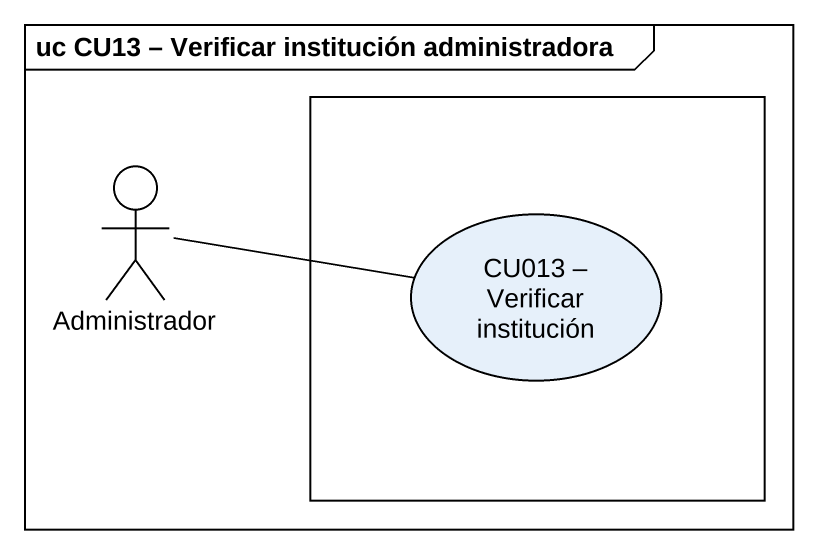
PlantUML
@startuml
mainframe uc CU13 – Verificar institución administradora
actor Administrador
rectangle " " as rectangle1 {
  usecase "CU013 – Verificar institución" as CU013_Verificar_institución
}
Administrador -right- CU013_Verificar_institución
@enduml
